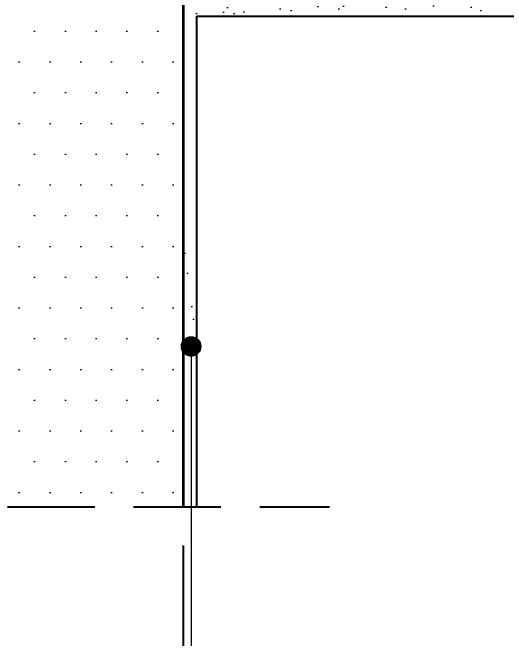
# Model space of a CAD drawing. Header units: millimetres. Extents: x 3755 to 5685, y 4194 to 7013.
# Drawn here: x 4457.4 to 4712.2, y 5480.9 to 5804 of the extents above; entities that cross this region are included whole.
import ezdxf

# ---------------------------------------------------------------- set-up
doc = ezdxf.new("R2010")
doc.units = ezdxf.units.MM
doc.linetypes.add('HHSTRICHLIERT', pattern=[65, 45, -20])
doc.linetypes.add('WIN_SOLID', pattern=[0])
for name, color, linetype, lineweight in [('Xella 025', 7, 'Continuous', 25), ('Xella 035', 7, 'Continuous', 35), ('Xella Bemaßung', 7, 'Continuous', 13), ('Xella-Schraff', 7, 'Continuous', 13), ('Xella-Text', 7, 'WIN_SOLID', 13)]:
    doc.layers.add(name, color=color, linetype=linetype, lineweight=lineweight)
doc.styles.get("Standard").update_dxf_attribs({"font": 'arial.ttf', "height": 25})
doc.dimstyles.new('IBN-Xella', dxfattribs={"dimtxt": 25, "dimasz": 25, "dimexe": 25, "dimexo": 20, "dimgap": 20, "dimtad": 1, "dimdec": 1, "dimlfac": 0.1, "dimdsep": 46, "dimtxsty": 'Standard', "dimblk": 'OBLIQUE', "dimcen": 10, "dimdle": 15, "dimadec": 0, "dimazin": 0, "dimtfac": 1, "dimtdec": 1, "dimtix": 1, "dimtofl": 0, "dimtmove": 2, "dimatfit": 0, "dimldrblk": 'OBLIQUE', "dimfxl": 1, "dimtolj": 1, "dimtzin": 0, "dimarcsym": 1})

# ---------------------------------------------------------------- blocks, each defined once
blk = doc.blocks.new('_Oblique')
at = {"color": 0, "linetype": 'ByBlock', "lineweight": -2}
blk.add_line((-0.5, -0.5), (0.5, 0.5), dxfattribs=at)
blk = doc.blocks.new('*D1')
at = {"layer": 'DEFPOINTS', "color": 0, "transparency": 16777216}
for p in [(4365.46, 5548.88), (4545.46, 5548.88), (4545.46, 5241.51)]:
    blk.add_point(p, dxfattribs=at)
at = {"layer": 'Xella Bemaßung', "color": 0, "lineweight": -2, "transparency": 16777216}
for p, q in [((4365.46, 5528.88), (4365.46, 5216.51)), ((4545.46, 5528.88), (4545.46, 5216.51)), ((4350.46, 5241.51), (4560.46, 5241.51))]:
    blk.add_line(p, q, dxfattribs=at)
at = {"layer": 'Xella Bemaßung', "color": 0, "lineweight": -2, "transparency": 16777216, "xscale": 25, "yscale": 25, "zscale": 25, "rotation": 180}
blk.add_blockref('_Oblique', (4365.46, 5241.51), dxfattribs=at)
at = {"layer": 'Xella Bemaßung', "color": 0, "lineweight": -2, "transparency": 16777216, "xscale": 25, "yscale": 25, "zscale": 25}
blk.add_blockref('_Oblique', (4545.46, 5241.51), dxfattribs=at)
at = {"layer": 'Xella Bemaßung', "color": 0, "transparency": 16777216, "insert": (4455.46, 5276.53), "char_height": 25, "attachment_point": 5}
blk.add_mtext('\\A1;17,5', dxfattribs=at)

msp = doc.modelspace()

# ---------------------------------------------------------------- hatches: boundary and pattern name
at = {"layer": 'Xella Bemaßung', "lineweight": 13}
h = msp.add_hatch(dxfattribs=at)
h.set_pattern_fill('ANSI31', color=256, scale=0.05)
h.set_pattern_definition([(45, (274.79062, 14.82492), (-0.1122532015, 0.1122532015), [])])
h.paths.add_polyline_path([(4544.53, 5631.61, 1), (4554.53, 5631.61, 1)])
at = {"layer": 'Xella-Schraff', "lineweight": 13}
h = msp.add_hatch(dxfattribs=at)
h.set_pattern_fill('DOTS', color=256, scale=10)
h.paths.add_polyline_path([(4545.46, 5809.02), (4365.46, 5809.02), (4365.46, 5548.88), (4545.46, 5548.88)])
at = {"layer": 'Xella-Schraff', "lineweight": 13, "transparency": 33554592}
h = msp.add_hatch(dxfattribs=at)
h.set_pattern_fill('AR-SAND', color=256, scale=0.5, angle=-90)
h.paths.add_polyline_path([(4552.46, 5802.02), (5163.97, 5802.02), (5163.97, 5809.02), (4545.46, 5809.02), (4545.46, 5640.18, -0.191541), (4552.46, 5640.64)])
h.paths.add_polyline_path([(4552.46, 5622.58, -0.078599), (4549.53, 5622.12), (4549.53, 5548.88), (4552.46, 5548.88)])
h.paths.add_polyline_path([(4549.53, 5622.12, -0.111267), (4545.46, 5623.03), (4545.46, 5548.88), (4549.53, 5548.88)])

# ---------------------------------------------------------------- linework, layer by layer
at = {"layer": 'Xella 025'}
for p, q in [((4552.46, 5548.88), (4552.46, 5802.02)), ((4552.46, 5802.02), (5163.97, 5802.02))]:
    msp.add_line(p, q, dxfattribs=at)
at = {"layer": 'Xella 025', "linetype": 'HHSTRICHLIERT'}
msp.add_line((4194.89, 5548.88), (4620.88, 5548.88), dxfattribs=at)
at = {"layer": 'Xella 035'}
msp.add_line((4545.46, 5809.02), (4545.46, 5548.88), dxfattribs=at)
at = {"layer": 'Xella Bemaßung', "lineweight": 13}
msp.add_circle((4549.53, 5631.61), 5, dxfattribs=at)
at = {"layer": 'Xella-Text', "linetype": 'Continuous', "lineweight": 13}
msp.add_line((4549.53, 5631.61), (4549.53, 5407.5), dxfattribs=at)

# ---------------------------------------------------------------- dimensions: what is measured, and where the dimension line sits
at = {"layer": 'Xella Bemaßung'}
dim = msp.add_aligned_dim(p1=(4365.46, 5548.88), p2=(4545.46, 5548.88), distance=-307.37, text='17,5', dimstyle='IBN-Xella', dxfattribs=at)
dim.commit()
dim.dimension.update_dxf_attribs({"geometry": '*D1', "text_midpoint": (4455.46, 5276.53)})

doc.saveas('drawing.dxf')
